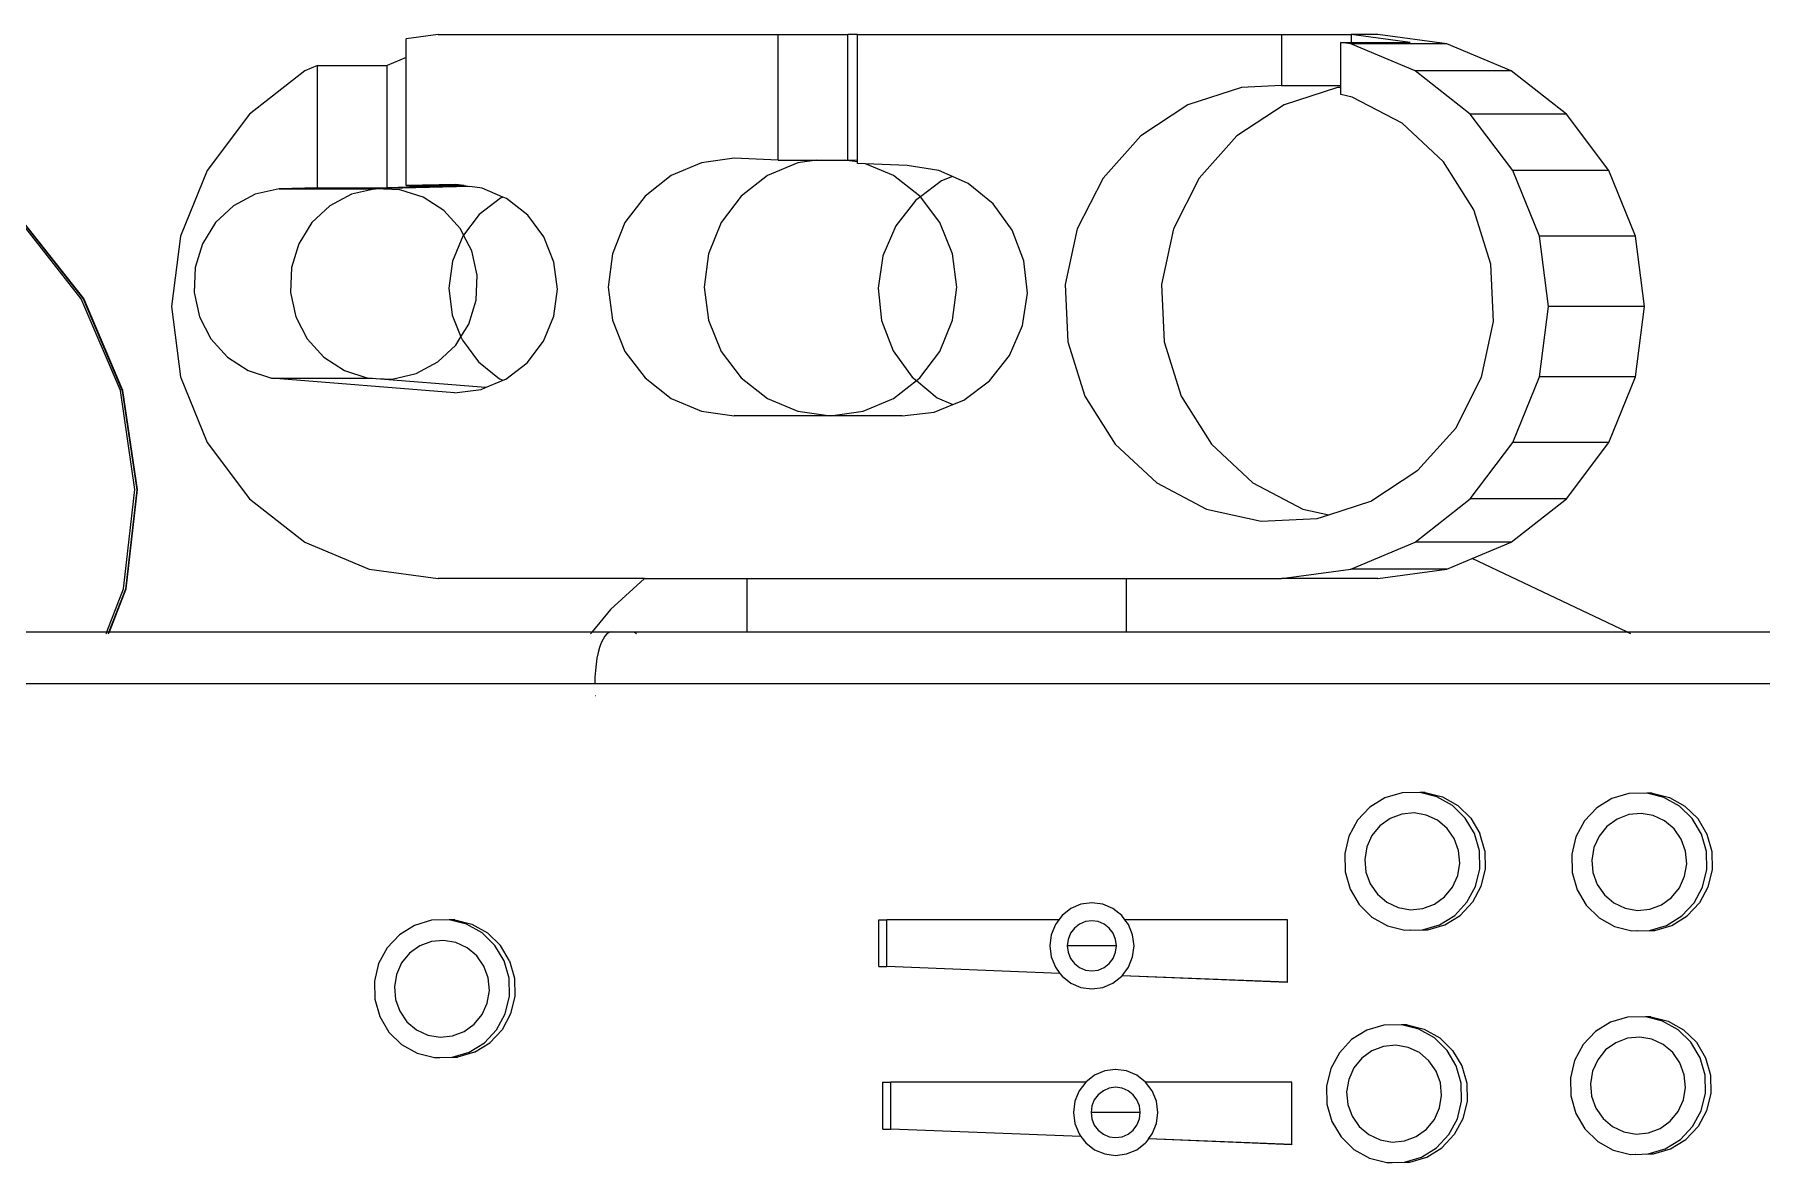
# Model space of a CAD drawing. Extents: x 2733443 to 3206532, y -1516114 to -1264405.
# Drawn here: x 3029062.2 to 3029285.5, y -1493069.9 to -1492924.1 of the extents above; entities that cross this region are included whole.
import ezdxf

# ---------------------------------------------------------------- set-up
doc = ezdxf.new("R2010")
doc.units = 0
doc.header["$MEASUREMENT"] = 0
doc.linetypes.add('1', pattern=[0, 0, 0])
doc.layers.get('0').update_dxf_attribs({"color": 250, "linetype": '1'})
doc.layers.add('furniture', color=33, linetype='Continuous')

# ---------------------------------------------------------------- blocks, each defined once
blk = doc.blocks.new('EQUIPMENT')
at = {"layer": 'furniture'}
for p, q in [((-2478.77, 9239.37), (-2482.92, 9238.81)), ((-2482.92, 9236.39), (-2482.92, 9238.81)), ((-2478.77, 9239.37), (-2434.82, 9239.37)), ((-2434.82, 9223.12), (-2434.82, 9239.37)), ((-2434.82, 9239.37), (-2425.82, 9239.37)), ((-2425.82, 9223.12), (-2425.82, 9239.37)), ((-2424.57, 9239.37), (-2425.82, 9239.37)), ((-2424.57, 9223.07), (-2424.57, 9239.37)), ((-2424.57, 9239.37), (-2369.75, 9239.37)), ((-2369.75, 9239.37), (-2360.76, 9239.37)), ((-2369.75, 9239.37), (-2369.75, 9232.77)), ((-2360.82, 9238.17), (-2362.11, 9238.35)), ((-2362.11, 9238.35), (-2360.76, 9238.35)), ((-2362.11, 9232.77), (-2362.11, 9238.35)), ((-2348.39, 9238.17), (-2360.82, 9238.17)), ((-2352.5, 9234.66), (-2360.82, 9238.17)), ((-2353.12, 9238.35), (-2360.76, 9239.37)), ((-2360.76, 9239.37), (-2360.76, 9238.35)), ((-2357.32, 9239.37), (-2360.76, 9239.37)), ((-2360.76, 9238.35), (-2353.12, 9238.35)), ((-2348.39, 9238.17), (-2357.32, 9239.37)), ((-2340.07, 9234.66), (-2348.39, 9238.17)), ((-2482.92, 9236.39), (-2485.38, 9235.35)), ((-2482.92, 9219.83), (-2482.92, 9236.39)), ((-2496.02, 9234.66), (-2503.16, 9229.07)), ((-2494.37, 9235.35), (-2496.02, 9234.66)), ((-2494.37, 9219.56), (-2494.37, 9235.35)), ((-2494.37, 9235.35), (-2485.38, 9235.35)), ((-2485.38, 9219.56), (-2485.38, 9235.35)), ((-2345.36, 9229.07), (-2352.5, 9234.66)), ((-2340.07, 9234.66), (-2352.5, 9234.66)), ((-2332.93, 9229.07), (-2340.07, 9234.66)), ((-2374.95, 9232.52), (-2381.86, 9230.27)), ((-2369.75, 9232.77), (-2374.95, 9232.52)), ((-2369.75, 9232.77), (-2362.11, 9232.77)), ((-2362.52, 9232.52), (-2369.43, 9230.27)), ((-2362.11, 9232.54), (-2362.52, 9232.52)), ((-2362.11, 9232.54), (-2362.11, 9232.77)), ((-2362.11, 9231.62), (-2362.11, 9232.54)), ((-2360.63, 9231.29), (-2362.11, 9231.62)), ((-2503.16, 9229.07), (-2508.64, 9221.78)), ((-2381.86, 9230.27), (-2387.96, 9226.28)), ((-2369.43, 9230.27), (-2375.53, 9226.28)), ((-2354.19, 9227.89), (-2360.63, 9231.29)), ((-2332.93, 9229.07), (-2345.36, 9229.07)), ((-2339.88, 9221.78), (-2345.36, 9229.07)), ((-2327.45, 9221.78), (-2332.93, 9229.07)), ((-2348.83, 9222.91), (-2354.19, 9227.89)), ((-2387.96, 9226.28), (-2392.84, 9220.81)), ((-2375.53, 9226.28), (-2380.41, 9220.81)), ((-2444.73, 9222.79), (-2448.67, 9221.13)), ((-2440.51, 9223.36), (-2444.73, 9222.79)), ((-2434.82, 9223.12), (-2440.51, 9223.36)), ((-2432.3, 9222.79), (-2436.23, 9221.13)), ((-2434.82, 9223.12), (-2429.83, 9223.12)), ((-2429.83, 9223.12), (-2432.3, 9222.79)), ((-2429.83, 9223.12), (-2426.32, 9223.12)), ((-2424.57, 9222.89), (-2426.32, 9223.12)), ((-2426.32, 9223.12), (-2425.82, 9223.12)), ((-2424.57, 9223.07), (-2425.82, 9223.12)), ((-2424.57, 9222.89), (-2424.57, 9223.07)), ((-2424.57, 9222.7), (-2424.57, 9222.89)), ((-2423.53, 9222.65), (-2424.57, 9222.7)), ((-2419.92, 9221.13), (-2423.53, 9222.65)), ((-2418.16, 9222.43), (-2423.53, 9222.65)), ((-2414.07, 9221.79), (-2418.16, 9222.43)), ((-2344.91, 9216.69), (-2348.83, 9222.91)), ((-2508.64, 9221.78), (-2512.09, 9213.3)), ((-2448.67, 9221.13), (-2452.05, 9218.48)), ((-2436.23, 9221.13), (-2439.61, 9218.48)), ((-2416.54, 9218.48), (-2419.92, 9221.13)), ((-2413.71, 9220.43), (-2416.45, 9218.37)), ((-2412.28, 9221), (-2414.07, 9221.79)), ((-2412.28, 9221), (-2413.71, 9220.43)), ((-2410.27, 9220.1), (-2412.28, 9221)), ((-2392.84, 9220.81), (-2396.17, 9214.25)), ((-2380.41, 9220.81), (-2383.74, 9214.25)), ((-2336.43, 9213.3), (-2339.88, 9221.78)), ((-2327.45, 9221.78), (-2339.88, 9221.78)), ((-2324, 9213.3), (-2327.45, 9221.78)), ((-2502.43, 9218.73), (-2505.23, 9217.23)), ((-2499.34, 9219.43), (-2502.43, 9218.73)), ((-2494.37, 9219.56), (-2499.34, 9219.43)), ((-2499.34, 9219.43), (-2486.91, 9219.43)), ((-2494.37, 9219.56), (-2485.38, 9219.56)), ((-2490, 9218.73), (-2492.8, 9217.23)), ((-2486.91, 9219.43), (-2490, 9218.73)), ((-2474.69, 9219.73), (-2486.91, 9219.43)), ((-2483.75, 9219.3), (-2486.91, 9219.43)), ((-2475.42, 9219.83), (-2485.38, 9219.56)), ((-2480.73, 9218.34), (-2483.75, 9219.3)), ((-2476.54, 9219.99), (-2482.92, 9219.83)), ((-2482.92, 9219.83), (-2475.42, 9219.83)), ((-2478.06, 9216.62), (-2480.73, 9218.34)), ((-2475.42, 9219.83), (-2476.54, 9219.99)), ((-2475.42, 9219.83), (-2474.69, 9219.73)), ((-2473.12, 9219.51), (-2474.69, 9219.73)), ((-2470.73, 9218.22), (-2473.48, 9216.09)), ((-2470.41, 9218.35), (-2473.12, 9219.51)), ((-2470.41, 9218.35), (-2470.73, 9218.22)), ((-2469.94, 9218.15), (-2470.41, 9218.35)), ((-2467.21, 9215.99), (-2469.94, 9218.15)), ((-2452.05, 9218.48), (-2454.64, 9215.04)), ((-2439.61, 9218.48), (-2442.21, 9215.04)), ((-2417.04, 9217.93), (-2419.63, 9214.63)), ((-2416.45, 9218.37), (-2417.04, 9217.93)), ((-2416.45, 9218.37), (-2416.54, 9218.48)), ((-2413.94, 9215.04), (-2416.45, 9218.37)), ((-2407.04, 9217.46), (-2410.27, 9220.1)), ((-2505.23, 9217.23), (-2507.56, 9215.04)), ((-2492.8, 9217.23), (-2495.13, 9215.04)), ((-2475.91, 9214.24), (-2478.06, 9216.62)), ((-2473.48, 9216.09), (-2475.5, 9213.44)), ((-2465.12, 9213.19), (-2467.21, 9215.99)), ((-2404.58, 9214.05), (-2407.04, 9217.46)), ((-2342.71, 9209.65), (-2344.91, 9216.69)), ((-2524.94, 9205.2), (-2532.87, 9215.32)), ((-2532.63, 9215.29), (-2524.7, 9205.17)), ((-2524.61, 9205.21), (-2532.55, 9215.32)), ((-2507.56, 9215.04), (-2509.25, 9212.31)), ((-2495.13, 9215.04), (-2496.82, 9212.31)), ((-2475.5, 9213.44), (-2475.91, 9214.24)), ((-2475.5, 9213.44), (-2475.59, 9213.31)), ((-2474.44, 9211.38), (-2475.5, 9213.44)), ((-2454.64, 9215.04), (-2456.27, 9211.02)), ((-2442.21, 9215.04), (-2443.84, 9211.02)), ((-2419.63, 9214.63), (-2421.3, 9210.76)), ((-2412.31, 9211.02), (-2413.94, 9215.04)), ((-2403.08, 9210.12), (-2404.58, 9214.05)), ((-2396.17, 9214.25), (-2397.72, 9207.02)), ((-2383.74, 9214.25), (-2385.29, 9207.02)), ((-2512.09, 9213.3), (-2513.27, 9204.19)), ((-2509.25, 9212.31), (-2510.2, 9209.23)), ((-2496.82, 9212.31), (-2497.77, 9209.23)), ((-2475.59, 9213.31), (-2476.93, 9210.06)), ((-2473.75, 9208.24), (-2474.44, 9211.38)), ((-2463.82, 9209.93), (-2465.12, 9213.19)), ((-2335.26, 9204.19), (-2336.43, 9213.3)), ((-2324, 9213.3), (-2336.43, 9213.3)), ((-2322.83, 9204.19), (-2324, 9213.3)), ((-2510.2, 9209.23), (-2510.32, 9206.01)), ((-2497.77, 9209.23), (-2497.89, 9206.01)), ((-2476.93, 9210.06), (-2477.4, 9206.57)), ((-2463.38, 9206.44), (-2463.82, 9209.93)), ((-2456.27, 9211.02), (-2456.82, 9206.71)), ((-2443.84, 9211.02), (-2444.39, 9206.71)), ((-2421.3, 9210.76), (-2421.92, 9206.58)), ((-2411.76, 9206.71), (-2412.31, 9211.02)), ((-2402.62, 9205.92), (-2403.08, 9210.12)), ((-2342.37, 9202.26), (-2342.71, 9209.65)), ((-2473.88, 9205.01), (-2473.75, 9208.24)), ((-2397.72, 9207.02), (-2397.38, 9199.64)), ((-2385.29, 9207.02), (-2384.95, 9199.64)), ((-2519.86, 9193.34), (-2524.94, 9205.2)), ((-2524.7, 9205.17), (-2519.63, 9193.31)), ((-2519.54, 9193.34), (-2524.61, 9205.21)), ((-2510.32, 9206.01), (-2509.63, 9202.86)), ((-2497.89, 9206.01), (-2497.2, 9202.86)), ((-2477.4, 9206.57), (-2476.97, 9203.08)), ((-2474.82, 9201.93), (-2473.88, 9205.01)), ((-2463.85, 9202.95), (-2463.38, 9206.44)), ((-2456.82, 9206.71), (-2456.27, 9202.41)), ((-2444.39, 9206.71), (-2443.84, 9202.41)), ((-2421.92, 9206.58), (-2421.46, 9202.38)), ((-2412.31, 9202.41), (-2411.76, 9206.71)), ((-2403.24, 9201.74), (-2402.62, 9205.92)), ((-2513.27, 9204.19), (-2512.09, 9195.09)), ((-2509.63, 9202.86), (-2508.16, 9200)), ((-2497.2, 9202.86), (-2495.73, 9200)), ((-2476.97, 9203.08), (-2475.85, 9200.28)), ((-2465.19, 9199.7), (-2463.85, 9202.95)), ((-2456.27, 9202.41), (-2454.64, 9198.39)), ((-2443.84, 9202.41), (-2442.21, 9198.39)), ((-2421.46, 9202.38), (-2419.96, 9198.45)), ((-2413.94, 9198.39), (-2412.31, 9202.41)), ((-2336.43, 9195.09), (-2335.26, 9204.19)), ((-2322.83, 9204.19), (-2335.26, 9204.19)), ((-2324, 9195.09), (-2322.83, 9204.19)), ((-2476.51, 9199.21), (-2475.85, 9200.28)), ((-2475.85, 9200.28), (-2474.82, 9201.93)), ((-2475.85, 9200.28), (-2475.66, 9199.82)), ((-2404.91, 9197.87), (-2403.24, 9201.74)), ((-2343.92, 9195.04), (-2342.37, 9202.26)), ((-2508.16, 9200), (-2506.02, 9197.63)), ((-2495.73, 9200), (-2493.59, 9197.63)), ((-2478.84, 9197.02), (-2476.51, 9199.21)), ((-2475.66, 9199.82), (-2473.58, 9197.02)), ((-2467.3, 9196.92), (-2465.19, 9199.7)), ((-2454.64, 9198.39), (-2452.05, 9194.95)), ((-2442.21, 9198.39), (-2439.61, 9194.95)), ((-2419.96, 9198.45), (-2417.5, 9195.04)), ((-2416.54, 9194.95), (-2413.94, 9198.39)), ((-2407.5, 9194.58), (-2404.91, 9197.87)), ((-2397.38, 9199.64), (-2395.18, 9192.59)), ((-2384.95, 9199.64), (-2382.75, 9192.59)), ((-2506.02, 9197.63), (-2503.34, 9195.9)), ((-2503.34, 9195.9), (-2500.32, 9194.94)), ((-2493.59, 9197.63), (-2490.91, 9195.9)), ((-2490.91, 9195.9), (-2487.89, 9194.94)), ((-2481.64, 9195.52), (-2478.84, 9197.02)), ((-2473.58, 9197.02), (-2470.85, 9194.86)), ((-2470.05, 9194.79), (-2467.3, 9196.92)), ((-2517.99, 9180.53), (-2519.86, 9193.34)), ((-2517.67, 9180.54), (-2519.54, 9193.34)), ((-2512.09, 9195.09), (-2508.64, 9186.6)), ((-2500.32, 9194.94), (-2487.89, 9194.94)), ((-2476.68, 9193.02), (-2500.32, 9194.94)), ((-2472.67, 9193.7), (-2487.89, 9194.94)), ((-2487.89, 9194.94), (-2484.73, 9194.81)), ((-2484.73, 9194.81), (-2481.64, 9195.52)), ((-2476.68, 9193.02), (-2473.25, 9193.46)), ((-2473.25, 9193.46), (-2472.67, 9193.7)), ((-2472.67, 9193.7), (-2470.37, 9194.66)), ((-2470.85, 9194.86), (-2470.37, 9194.66)), ((-2470.37, 9194.66), (-2470.05, 9194.79)), ((-2452.05, 9194.95), (-2448.67, 9192.3)), ((-2439.61, 9194.95), (-2436.23, 9192.3)), ((-2419.92, 9192.3), (-2416.97, 9194.61)), ((-2417.5, 9195.04), (-2416.97, 9194.61)), ((-2416.97, 9194.61), (-2416.54, 9194.95)), ((-2416.97, 9194.61), (-2414.27, 9192.4)), ((-2410.83, 9192.07), (-2407.5, 9194.58)), ((-2347.25, 9188.47), (-2343.92, 9195.04)), ((-2339.88, 9186.6), (-2336.43, 9195.09)), ((-2324, 9195.09), (-2336.43, 9195.09)), ((-2327.45, 9186.6), (-2324, 9195.09)), ((-2519.63, 9193.31), (-2517.76, 9180.5)), ((-2448.67, 9192.3), (-2444.73, 9190.64)), ((-2436.23, 9192.3), (-2432.3, 9190.64)), ((-2423.85, 9190.64), (-2419.92, 9192.3)), ((-2414.69, 9190.54), (-2412.26, 9191.51)), ((-2414.27, 9192.4), (-2412.26, 9191.51)), ((-2412.26, 9191.51), (-2410.83, 9192.07)), ((-2395.18, 9192.59), (-2391.26, 9186.37)), ((-2382.75, 9192.59), (-2378.83, 9186.37)), ((-2444.73, 9190.64), (-2440.51, 9190.07)), ((-2428.07, 9190.07), (-2440.51, 9190.07)), ((-2432.3, 9190.64), (-2428.07, 9190.07)), ((-2428.07, 9190.07), (-2423.85, 9190.64)), ((-2418.81, 9190.07), (-2428.07, 9190.07)), ((-2418.81, 9190.07), (-2414.69, 9190.54)), ((-2352.13, 9183.01), (-2347.25, 9188.47)), ((-2508.64, 9186.6), (-2503.16, 9179.32)), ((-2391.26, 9186.37), (-2385.9, 9181.39)), ((-2378.83, 9186.37), (-2373.47, 9181.39)), ((-2345.36, 9179.32), (-2339.88, 9186.6)), ((-2327.45, 9186.6), (-2339.88, 9186.6)), ((-2332.93, 9179.32), (-2327.45, 9186.6)), ((-2358.23, 9179.01), (-2352.13, 9183.01)), ((-2519.45, 9167.66), (-2517.99, 9180.53)), ((-2517.76, 9180.5), (-2519.21, 9167.63)), ((-2519.13, 9167.67), (-2517.67, 9180.54)), ((-2385.9, 9181.39), (-2379.46, 9178)), ((-2373.47, 9181.39), (-2367.03, 9178)), ((-2503.16, 9179.32), (-2496.02, 9173.73)), ((-2379.46, 9178), (-2372.38, 9176.42)), ((-2367.03, 9178), (-2363.66, 9177.25)), ((-2363.66, 9177.25), (-2358.23, 9179.01)), ((-2352.5, 9173.73), (-2345.36, 9179.32)), ((-2332.93, 9179.32), (-2345.36, 9179.32)), ((-2340.07, 9173.73), (-2332.93, 9179.32)), ((-2372.38, 9176.42), (-2365.14, 9176.77)), ((-2365.14, 9176.77), (-2363.66, 9177.25)), ((-2496.02, 9173.73), (-2487.7, 9170.21)), ((-2360.82, 9170.21), (-2352.5, 9173.73)), ((-2340.07, 9173.73), (-2352.5, 9173.73)), ((-2345.1, 9171.6), (-2340.07, 9173.73)), ((-2348.39, 9170.21), (-2345.1, 9171.6)), ((-2325.14, 9162.1), (-2345.1, 9171.6)), ((-2487.7, 9170.21), (-2478.77, 9169.01)), ((-2452.1, 9169.01), (-2478.77, 9169.01)), ((-2452.1, 9169.01), (-2456.5, 9164.99)), ((-2452.1, 9169.01), (-2438.86, 9169.01)), ((-2438.86, 9162.1), (-2438.86, 9169.01)), ((-2438.86, 9169.01), (-2389.8, 9169.01)), ((-2389.8, 9162.1), (-2389.8, 9169.01)), ((-2389.8, 9169.01), (-2369.75, 9169.01)), ((-2369.75, 9169.01), (-2360.82, 9170.21)), ((-2357.32, 9169.01), (-2369.75, 9169.01)), ((-2348.39, 9170.21), (-2360.82, 9170.21)), ((-2357.32, 9169.01), (-2348.39, 9170.21)), ((-2521.61, 9162.1), (-2519.45, 9167.66)), ((-2519.21, 9167.63), (-2521.37, 9162.1)), ((-2521.29, 9162.1), (-2519.13, 9167.67)), ((-2456.5, 9164.99), (-2458.88, 9162.1)), ((-2612.29, 9162.09), (-2521.61, 9162.1)), ((-2521.61, 9162.1), (-2521.37, 9162.1)), ((-2521.37, 9162.1), (-2521.29, 9162.1)), ((-2521.29, 9162.1), (-2458.88, 9162.1)), ((-2458.88, 9162.1), (-2456.42, 9162.1)), ((-2456.42, 9162.1), (-2456.7, 9162.03)), ((-2456.42, 9162.1), (-2438.86, 9162.1)), ((-2438.86, 9162.1), (-2389.8, 9162.1)), ((-2389.8, 9162.1), (-2325.14, 9162.1)), ((-2325.14, 9162.1), (-2297.2, 9162.1)), ((-2521.71, 9161.84), (-2521.64, 9162.03)), ((-2521.39, 9162.03), (-2521.47, 9161.84)), ((-2521.39, 9161.84), (-2521.32, 9162.03)), ((-2458.94, 9162.03), (-2459.09, 9161.85)), ((-2457.92, 9160.1), (-2458.11, 9159.44)), ((-2457.71, 9160.68), (-2457.92, 9160.1)), ((-2457.48, 9161.16), (-2457.71, 9160.68)), ((-2457.23, 9161.56), (-2457.48, 9161.16)), ((-2456.97, 9161.85), (-2457.23, 9161.56)), ((-2456.7, 9162.03), (-2456.97, 9161.85)), ((-2453.17, 9161.85), (-2453.43, 9162.03)), ((-2453.13, 9161.85), (-2453.17, 9161.85)), ((-2324.61, 9161.85), (-2324.99, 9162.03)), ((-2458.38, 9157.94), (-2458.47, 9157.12)), ((-2458.26, 9158.72), (-2458.38, 9157.94)), ((-2458.11, 9159.44), (-2458.26, 9158.72)), ((-2458.54, 9155.4), (-2617.51, 9155.4)), ((-2458.52, 9156.27), (-2458.54, 9155.4)), ((-2299.58, 9155.4), (-2458.54, 9155.4)), ((-2458.47, 9157.12), (-2458.52, 9156.27)), ((-2458.45, 9153.88), (-2458.41, 9153.88)), ((-2356.39, 9140.64), (-2358.35, 9139.43)), ((-2354.19, 9141.29), (-2356.39, 9140.64)), ((-2351.9, 9141.34), (-2354.19, 9141.29)), ((-2349.67, 9140.78), (-2351.9, 9141.34)), ((-2351.2, 9141.34), (-2351.9, 9141.34)), ((-2351.2, 9141.34), (-2348.97, 9140.78)), ((-2347.67, 9139.66), (-2349.67, 9140.78)), ((-2348.97, 9140.78), (-2346.96, 9139.66)), ((-2327.05, 9140.57), (-2329.01, 9139.36)), ((-2324.85, 9141.22), (-2327.05, 9140.57)), ((-2322.55, 9141.27), (-2324.85, 9141.22)), ((-2320.33, 9140.71), (-2322.55, 9141.27)), ((-2321.85, 9141.27), (-2322.55, 9141.27)), ((-2321.85, 9141.27), (-2319.63, 9140.71)), ((-2318.32, 9139.58), (-2320.33, 9140.71)), ((-2319.63, 9140.71), (-2317.62, 9139.58)), ((-2359.94, 9137.75), (-2361.05, 9135.7)), ((-2358.35, 9139.43), (-2359.94, 9137.75)), ((-2355.73, 9137.99), (-2357.04, 9137.04)), ((-2354.23, 9138.55), (-2355.73, 9137.99)), ((-2352.63, 9138.71), (-2354.23, 9138.55)), ((-2351.05, 9138.43), (-2352.63, 9138.71)), ((-2349.59, 9137.75), (-2351.05, 9138.43)), ((-2348.36, 9136.7), (-2349.59, 9137.75)), ((-2346.01, 9138.04), (-2347.67, 9139.66)), ((-2346.96, 9139.66), (-2345.31, 9138.04)), ((-2344.82, 9136.04), (-2346.01, 9138.04)), ((-2345.31, 9138.04), (-2344.12, 9136.04)), ((-2330.59, 9137.67), (-2331.7, 9135.62)), ((-2329.01, 9139.36), (-2330.59, 9137.67)), ((-2326.39, 9137.91), (-2327.7, 9136.96)), ((-2324.88, 9138.48), (-2326.39, 9137.91)), ((-2323.28, 9138.63), (-2324.88, 9138.48)), ((-2321.7, 9138.35), (-2323.28, 9138.63)), ((-2320.25, 9137.67), (-2321.7, 9138.35)), ((-2319.01, 9136.62), (-2320.25, 9137.67)), ((-2316.67, 9137.96), (-2318.32, 9139.58)), ((-2317.62, 9139.58), (-2315.96, 9137.96)), ((-2315.48, 9135.96), (-2316.67, 9137.96)), ((-2315.96, 9137.96), (-2314.78, 9135.96)), ((-2361.05, 9135.7), (-2361.59, 9133.43)), ((-2358.07, 9135.78), (-2358.74, 9134.3)), ((-2357.04, 9137.04), (-2358.07, 9135.78)), ((-2347.43, 9135.37), (-2348.36, 9136.7)), ((-2346.87, 9133.83), (-2347.43, 9135.37)), ((-2344.19, 9133.79), (-2344.82, 9136.04)), ((-2343.48, 9133.79), (-2344.12, 9136.04)), ((-2331.7, 9135.62), (-2332.25, 9133.35)), ((-2328.72, 9135.7), (-2329.39, 9134.22)), ((-2327.7, 9136.96), (-2328.72, 9135.7)), ((-2318.08, 9135.29), (-2319.01, 9136.62)), ((-2317.53, 9133.76), (-2318.08, 9135.29)), ((-2314.84, 9133.72), (-2315.48, 9135.96)), ((-2314.78, 9135.96), (-2314.14, 9133.72)), ((-2361.59, 9133.43), (-2361.55, 9131.09)), ((-2358.74, 9134.3), (-2359.01, 9132.68)), ((-2346.72, 9132.2), (-2346.87, 9133.83)), ((-2344.14, 9131.46), (-2344.19, 9133.79)), ((-2343.48, 9133.79), (-2343.44, 9131.46)), ((-2332.25, 9133.35), (-2332.2, 9131.01)), ((-2329.39, 9134.22), (-2329.66, 9132.61)), ((-2317.38, 9132.13), (-2317.53, 9133.76)), ((-2314.79, 9131.38), (-2314.84, 9133.72)), ((-2314.14, 9133.72), (-2314.09, 9131.38)), ((-2361.55, 9131.09), (-2360.91, 9128.85)), ((-2359.01, 9132.68), (-2358.86, 9131.05)), ((-2358.86, 9131.05), (-2358.3, 9129.52)), ((-2346.99, 9130.59), (-2346.72, 9132.2)), ((-2344.69, 9129.19), (-2344.14, 9131.46)), ((-2343.44, 9131.46), (-2343.98, 9129.19)), ((-2332.2, 9131.01), (-2331.56, 9128.77)), ((-2329.66, 9132.61), (-2329.51, 9130.98)), ((-2329.51, 9130.98), (-2328.96, 9129.44)), ((-2317.65, 9130.51), (-2317.38, 9132.13)), ((-2315.34, 9129.11), (-2314.79, 9131.38)), ((-2314.09, 9131.38), (-2314.64, 9129.11)), ((-2360.91, 9128.85), (-2359.72, 9126.85)), ((-2358.3, 9129.52), (-2357.37, 9128.18)), ((-2348.69, 9127.84), (-2347.66, 9129.1)), ((-2347.66, 9129.1), (-2346.99, 9130.59)), ((-2345.79, 9127.14), (-2344.69, 9129.19)), ((-2343.98, 9129.19), (-2345.09, 9127.14)), ((-2331.56, 9128.77), (-2330.37, 9126.77)), ((-2328.96, 9129.44), (-2328.03, 9128.11)), ((-2319.34, 9127.77), (-2318.32, 9129.03)), ((-2318.32, 9129.03), (-2317.65, 9130.51)), ((-2316.44, 9127.06), (-2315.34, 9129.11)), ((-2314.64, 9129.11), (-2315.74, 9127.06)), ((-2395.69, 9126.88), (-2397.01, 9126.32)), ((-2394.28, 9127.07), (-2395.69, 9126.88)), ((-2392.87, 9126.88), (-2394.28, 9127.07)), ((-2391.56, 9126.32), (-2392.87, 9126.88)), ((-2359.72, 9126.85), (-2358.07, 9125.23)), ((-2357.37, 9128.18), (-2356.14, 9127.14)), ((-2356.14, 9127.14), (-2354.68, 9126.45)), ((-2354.68, 9126.45), (-2353.1, 9126.18)), ((-2351.5, 9126.33), (-2350, 9126.9)), ((-2350, 9126.9), (-2348.69, 9127.84)), ((-2347.38, 9125.45), (-2345.79, 9127.14)), ((-2345.09, 9127.14), (-2346.68, 9125.45)), ((-2330.37, 9126.77), (-2328.72, 9125.15)), ((-2328.03, 9128.11), (-2326.79, 9127.06)), ((-2326.79, 9127.06), (-2325.34, 9126.38)), ((-2325.34, 9126.38), (-2323.75, 9126.1)), ((-2322.16, 9126.25), (-2320.65, 9126.82)), ((-2320.65, 9126.82), (-2319.34, 9127.77)), ((-2318.03, 9125.38), (-2316.44, 9127.06)), ((-2315.74, 9127.06), (-2317.33, 9125.38)), ((-2481.84, 9124.16), (-2483.8, 9122.95)), ((-2479.64, 9124.81), (-2481.84, 9124.16)), ((-2477.35, 9124.86), (-2479.64, 9124.81)), ((-2475.12, 9124.3), (-2477.35, 9124.86)), ((-2476.64, 9124.86), (-2477.35, 9124.86)), ((-2476.64, 9124.86), (-2474.42, 9124.3)), ((-2473.11, 9123.18), (-2475.12, 9124.3)), ((-2474.42, 9124.3), (-2472.41, 9123.18)), ((-2421.84, 9124.86), (-2420.78, 9124.86)), ((-2421.84, 9118.82), (-2421.84, 9124.86)), ((-2420.78, 9118.82), (-2420.78, 9124.86)), ((-2398.57, 9124.86), (-2420.78, 9124.86)), ((-2399, 9124.29), (-2399.55, 9122.95)), ((-2398.57, 9124.86), (-2399, 9124.29)), ((-2398.14, 9125.44), (-2398.57, 9124.86)), ((-2397.01, 9126.32), (-2398.14, 9125.44)), ((-2395.87, 9124.32), (-2396.53, 9123.8)), ((-2395.11, 9124.65), (-2395.87, 9124.32)), ((-2394.28, 9124.76), (-2395.11, 9124.65)), ((-2393.46, 9124.65), (-2394.28, 9124.76)), ((-2392.69, 9124.32), (-2393.46, 9124.65)), ((-2392.03, 9123.8), (-2392.69, 9124.32)), ((-2390.43, 9125.44), (-2391.56, 9126.32)), ((-2390, 9124.86), (-2390.43, 9125.44)), ((-2368.98, 9124.86), (-2390, 9124.86)), ((-2389.56, 9124.29), (-2390, 9124.86)), ((-2389.02, 9122.95), (-2389.56, 9124.29)), ((-2368.98, 9116.81), (-2368.98, 9124.86)), ((-2358.07, 9125.23), (-2356.06, 9124.1)), ((-2353.1, 9126.18), (-2351.5, 9126.33)), ((-2351.54, 9123.59), (-2349.34, 9124.24)), ((-2350.84, 9123.59), (-2348.64, 9124.24)), ((-2349.34, 9124.24), (-2347.38, 9125.45)), ((-2348.64, 9124.24), (-2346.68, 9125.45)), ((-2328.72, 9125.15), (-2326.71, 9124.02)), ((-2323.75, 9126.1), (-2322.16, 9126.25)), ((-2322.19, 9123.51), (-2319.99, 9124.16)), ((-2321.49, 9123.51), (-2319.29, 9124.16)), ((-2319.99, 9124.16), (-2318.03, 9125.38)), ((-2319.29, 9124.16), (-2317.33, 9125.38)), ((-2483.8, 9122.95), (-2485.39, 9121.26)), ((-2479.67, 9122.07), (-2481.18, 9121.5)), ((-2478.08, 9122.22), (-2479.67, 9122.07)), ((-2476.49, 9121.95), (-2478.08, 9122.22)), ((-2475.04, 9121.27), (-2476.49, 9121.95)), ((-2471.46, 9121.56), (-2473.11, 9123.18)), ((-2472.41, 9123.18), (-2470.75, 9121.56)), ((-2399.55, 9122.95), (-2399.73, 9121.51)), ((-2397.36, 9122.35), (-2397.47, 9121.51)), ((-2397.04, 9123.13), (-2397.36, 9122.35)), ((-2396.53, 9123.8), (-2397.04, 9123.13)), ((-2391.52, 9123.13), (-2392.03, 9123.8)), ((-2391.21, 9122.35), (-2391.52, 9123.13)), ((-2391.1, 9121.51), (-2391.21, 9122.35)), ((-2388.83, 9121.51), (-2389.02, 9122.95)), ((-2356.06, 9124.1), (-2353.83, 9123.54)), ((-2353.83, 9123.54), (-2353.18, 9123.56)), ((-2353.18, 9123.56), (-2353.13, 9123.54)), ((-2353.13, 9123.54), (-2351.54, 9123.59)), ((-2351.54, 9123.59), (-2350.84, 9123.59)), ((-2326.71, 9124.02), (-2324.49, 9123.47)), ((-2324.49, 9123.47), (-2323.84, 9123.48)), ((-2323.84, 9123.48), (-2323.78, 9123.47)), ((-2323.78, 9123.47), (-2322.19, 9123.51)), ((-2322.19, 9123.51), (-2321.49, 9123.51)), ((-2485.39, 9121.26), (-2486.49, 9119.22)), ((-2482.49, 9120.56), (-2483.51, 9119.3)), ((-2481.18, 9121.5), (-2482.49, 9120.56)), ((-2473.8, 9120.22), (-2475.04, 9121.27)), ((-2472.88, 9118.88), (-2473.8, 9120.22)), ((-2470.27, 9119.56), (-2471.46, 9121.56)), ((-2469.57, 9119.56), (-2470.75, 9121.56)), ((-2399.73, 9121.51), (-2399.55, 9120.07)), ((-2399.55, 9120.07), (-2399, 9118.73)), ((-2397.47, 9121.51), (-2397.36, 9120.67)), ((-2391.1, 9121.51), (-2397.47, 9121.51)), ((-2397.36, 9120.67), (-2397.04, 9119.88)), ((-2397.04, 9119.88), (-2396.53, 9119.21)), ((-2392.03, 9119.21), (-2391.52, 9119.88)), ((-2391.52, 9119.88), (-2391.21, 9120.67)), ((-2391.21, 9120.67), (-2391.1, 9121.51)), ((-2389.56, 9118.73), (-2389.02, 9120.07)), ((-2389.02, 9120.07), (-2388.83, 9121.51)), ((-2486.49, 9119.22), (-2487.04, 9116.95)), ((-2484.18, 9117.81), (-2484.45, 9116.2)), ((-2483.51, 9119.3), (-2484.18, 9117.81)), ((-2472.32, 9117.35), (-2472.88, 9118.88)), ((-2469.63, 9117.31), (-2470.27, 9119.56)), ((-2469.57, 9119.56), (-2468.93, 9117.31)), ((-2421.84, 9118.82), (-2420.78, 9118.82)), ((-2398.42, 9117.95), (-2420.78, 9118.82)), ((-2399, 9118.73), (-2398.42, 9117.95)), ((-2398.42, 9117.95), (-2398.14, 9117.58)), ((-2398.14, 9117.58), (-2397.01, 9116.69)), ((-2396.53, 9119.21), (-2395.87, 9118.7)), ((-2395.87, 9118.7), (-2395.11, 9118.37)), ((-2395.11, 9118.37), (-2394.28, 9118.26)), ((-2394.28, 9118.26), (-2393.46, 9118.37)), ((-2393.46, 9118.37), (-2392.69, 9118.7)), ((-2392.69, 9118.7), (-2392.03, 9119.21)), ((-2391.56, 9116.69), (-2390.43, 9117.58)), ((-2390.38, 9117.64), (-2390.43, 9117.58)), ((-2390.38, 9117.64), (-2389.56, 9118.73)), ((-2368.98, 9116.81), (-2390.38, 9117.64)), ((-2368.98, 9116.77), (-2390.38, 9117.64)), ((-2487.04, 9116.95), (-2486.99, 9114.61)), ((-2484.45, 9116.2), (-2484.31, 9114.57)), ((-2472.44, 9114.11), (-2472.17, 9115.72)), ((-2472.17, 9115.72), (-2472.32, 9117.35)), ((-2469.58, 9114.98), (-2469.63, 9117.31)), ((-2468.93, 9117.31), (-2468.88, 9114.98)), ((-2397.01, 9116.69), (-2395.69, 9116.14)), ((-2395.69, 9116.14), (-2394.28, 9115.95)), ((-2394.28, 9115.95), (-2392.87, 9116.14)), ((-2392.87, 9116.14), (-2391.56, 9116.69)), ((-2368.98, 9116.77), (-2368.98, 9116.81)), ((-2486.99, 9114.61), (-2486.35, 9112.36)), ((-2484.31, 9114.57), (-2483.75, 9113.04)), ((-2483.75, 9113.04), (-2482.82, 9111.7)), ((-2473.11, 9112.62), (-2472.44, 9114.11)), ((-2470.13, 9112.71), (-2469.58, 9114.98)), ((-2468.88, 9114.98), (-2469.43, 9112.71)), ((-2486.35, 9112.36), (-2485.17, 9110.36)), ((-2482.82, 9111.7), (-2481.59, 9110.66)), ((-2475.44, 9110.42), (-2474.13, 9111.36)), ((-2474.13, 9111.36), (-2473.11, 9112.62)), ((-2471.24, 9110.66), (-2470.13, 9112.71)), ((-2469.43, 9112.71), (-2470.53, 9110.66)), ((-2356.53, 9111.24), (-2358.74, 9110.59)), ((-2354.24, 9111.29), (-2356.53, 9111.24)), ((-2352.02, 9110.73), (-2354.24, 9111.29)), ((-2353.54, 9111.29), (-2354.24, 9111.29)), ((-2353.54, 9111.29), (-2351.31, 9110.73)), ((-2350.01, 9109.61), (-2352.02, 9110.73)), ((-2351.31, 9110.73), (-2349.31, 9109.61)), ((-2327.22, 9111.64), (-2329.18, 9110.43)), ((-2325.02, 9112.29), (-2327.22, 9111.64)), ((-2322.73, 9112.34), (-2325.02, 9112.29)), ((-2320.5, 9111.78), (-2322.73, 9112.34)), ((-2322.02, 9112.34), (-2322.73, 9112.34)), ((-2322.02, 9112.34), (-2319.8, 9111.78)), ((-2318.49, 9110.65), (-2320.5, 9111.78)), ((-2319.8, 9111.78), (-2317.79, 9110.65)), ((-2485.17, 9110.36), (-2483.51, 9108.75)), ((-2483.51, 9108.75), (-2481.5, 9107.62)), ((-2481.59, 9110.66), (-2480.13, 9109.97)), ((-2480.13, 9109.97), (-2478.55, 9109.7)), ((-2478.55, 9109.7), (-2476.95, 9109.85)), ((-2476.95, 9109.85), (-2475.44, 9110.42)), ((-2474.78, 9107.76), (-2472.82, 9108.97)), ((-2474.08, 9107.76), (-2472.12, 9108.97)), ((-2472.82, 9108.97), (-2471.24, 9110.66)), ((-2470.53, 9110.66), (-2472.12, 9108.97)), ((-2360.7, 9109.38), (-2362.28, 9107.69)), ((-2358.74, 9110.59), (-2360.7, 9109.38)), ((-2356.57, 9108.5), (-2358.08, 9107.93)), ((-2354.97, 9108.65), (-2356.57, 9108.5)), ((-2353.39, 9108.38), (-2354.97, 9108.65)), ((-2348.35, 9107.99), (-2350.01, 9109.61)), ((-2349.31, 9109.61), (-2347.65, 9107.99)), ((-2330.77, 9108.74), (-2331.87, 9106.69)), ((-2329.18, 9110.43), (-2330.77, 9108.74)), ((-2326.56, 9108.98), (-2327.87, 9108.04)), ((-2325.06, 9109.55), (-2326.56, 9108.98)), ((-2323.46, 9109.7), (-2325.06, 9109.55)), ((-2321.88, 9109.43), (-2323.46, 9109.7)), ((-2320.42, 9108.74), (-2321.88, 9109.43)), ((-2319.18, 9107.7), (-2320.42, 9108.74)), ((-2316.84, 9109.03), (-2318.49, 9110.65)), ((-2317.79, 9110.65), (-2316.14, 9109.03)), ((-2315.65, 9107.03), (-2316.84, 9109.03)), ((-2316.14, 9109.03), (-2314.95, 9107.03)), ((-2481.5, 9107.62), (-2479.28, 9107.06)), ((-2479.28, 9107.06), (-2478.63, 9107.07)), ((-2478.63, 9107.07), (-2478.58, 9107.06)), ((-2478.58, 9107.06), (-2476.99, 9107.11)), ((-2476.99, 9107.11), (-2474.78, 9107.76)), ((-2476.99, 9107.11), (-2476.28, 9107.11)), ((-2474.08, 9107.76), (-2476.28, 9107.11)), ((-2362.28, 9107.69), (-2363.39, 9105.65)), ((-2359.39, 9106.99), (-2360.41, 9105.73)), ((-2358.08, 9107.93), (-2359.39, 9106.99)), ((-2351.93, 9107.7), (-2353.39, 9108.38)), ((-2350.7, 9106.65), (-2351.93, 9107.7)), ((-2349.77, 9105.31), (-2350.7, 9106.65)), ((-2347.17, 9105.99), (-2348.35, 9107.99)), ((-2347.65, 9107.99), (-2346.46, 9105.99)), ((-2331.87, 9106.69), (-2332.42, 9104.42)), ((-2328.89, 9106.78), (-2329.56, 9105.29)), ((-2327.87, 9108.04), (-2328.89, 9106.78)), ((-2318.26, 9106.36), (-2319.18, 9107.7)), ((-2317.7, 9104.83), (-2318.26, 9106.36)), ((-2315.01, 9104.79), (-2315.65, 9107.03)), ((-2314.95, 9107.03), (-2314.31, 9104.79)), ((-2393.93, 9104.77), (-2395.06, 9103.89)), ((-2392.62, 9105.33), (-2393.93, 9104.77)), ((-2391.21, 9105.52), (-2392.62, 9105.33)), ((-2389.8, 9105.33), (-2391.21, 9105.52)), ((-2388.48, 9104.77), (-2389.8, 9105.33)), ((-2387.35, 9103.89), (-2388.48, 9104.77)), ((-2363.39, 9105.65), (-2363.94, 9103.38)), ((-2361.08, 9104.24), (-2361.35, 9102.63)), ((-2360.41, 9105.73), (-2361.08, 9104.24)), ((-2349.21, 9103.78), (-2349.77, 9105.31)), ((-2346.53, 9103.74), (-2347.17, 9105.99)), ((-2346.46, 9105.99), (-2345.83, 9103.74)), ((-2332.42, 9104.42), (-2332.37, 9102.09)), ((-2329.56, 9105.29), (-2329.83, 9103.68)), ((-2317.55, 9103.2), (-2317.7, 9104.83)), ((-2314.97, 9102.45), (-2315.01, 9104.79)), ((-2314.31, 9104.79), (-2314.26, 9102.45)), ((-2421.31, 9103.86), (-2420.25, 9103.86)), ((-2421.31, 9097.82), (-2421.31, 9103.86)), ((-2420.25, 9097.82), (-2420.25, 9103.86)), ((-2395.08, 9103.86), (-2420.25, 9103.86)), ((-2395.93, 9102.74), (-2396.47, 9101.4)), ((-2395.08, 9103.86), (-2395.93, 9102.74)), ((-2395.06, 9103.89), (-2395.08, 9103.86)), ((-2393.46, 9102.25), (-2393.97, 9101.58)), ((-2392.8, 9102.77), (-2393.46, 9102.25)), ((-2392.03, 9103.1), (-2392.8, 9102.77)), ((-2391.21, 9103.21), (-2392.03, 9103.1)), ((-2390.38, 9103.1), (-2391.21, 9103.21)), ((-2389.61, 9102.77), (-2390.38, 9103.1)), ((-2388.95, 9102.25), (-2389.61, 9102.77)), ((-2388.45, 9101.58), (-2388.95, 9102.25)), ((-2387.33, 9103.86), (-2387.35, 9103.89)), ((-2368.45, 9103.86), (-2387.33, 9103.86)), ((-2386.49, 9102.74), (-2387.33, 9103.86)), ((-2385.94, 9101.4), (-2386.49, 9102.74)), ((-2368.45, 9095.81), (-2368.45, 9103.86)), ((-2363.94, 9103.38), (-2363.89, 9101.04)), ((-2361.35, 9102.63), (-2361.2, 9101)), ((-2349.34, 9100.54), (-2349.07, 9102.15)), ((-2349.07, 9102.15), (-2349.21, 9103.78)), ((-2346.48, 9101.41), (-2346.53, 9103.74)), ((-2345.83, 9103.74), (-2345.78, 9101.41)), ((-2332.37, 9102.09), (-2331.73, 9099.84)), ((-2329.83, 9103.68), (-2329.69, 9102.05)), ((-2329.69, 9102.05), (-2329.13, 9100.51)), ((-2317.82, 9101.59), (-2317.55, 9103.2)), ((-2315.51, 9100.18), (-2314.97, 9102.45)), ((-2314.26, 9102.45), (-2314.81, 9100.18)), ((-2396.47, 9101.4), (-2396.66, 9099.96)), ((-2396.66, 9099.96), (-2396.47, 9098.52)), ((-2394.28, 9100.8), (-2394.39, 9099.96)), ((-2394.39, 9099.96), (-2394.28, 9099.12)), ((-2388.02, 9099.96), (-2394.39, 9099.96)), ((-2393.97, 9101.58), (-2394.28, 9100.8)), ((-2388.13, 9100.8), (-2388.45, 9101.58)), ((-2388.02, 9099.96), (-2388.13, 9100.8)), ((-2388.13, 9099.12), (-2388.02, 9099.96)), ((-2385.76, 9099.96), (-2385.94, 9101.4)), ((-2385.94, 9098.52), (-2385.76, 9099.96)), ((-2363.89, 9101.04), (-2363.25, 9098.79)), ((-2361.2, 9101), (-2360.65, 9099.47)), ((-2350.01, 9099.05), (-2349.34, 9100.54)), ((-2347.03, 9099.14), (-2346.48, 9101.41)), ((-2345.78, 9101.41), (-2346.33, 9099.14)), ((-2331.73, 9099.84), (-2330.55, 9097.84)), ((-2329.13, 9100.51), (-2328.2, 9099.18)), ((-2319.52, 9098.84), (-2318.49, 9100.1)), ((-2318.49, 9100.1), (-2317.82, 9101.59)), ((-2316.62, 9098.13), (-2315.51, 9100.18)), ((-2314.81, 9100.18), (-2315.92, 9098.13)), ((-2421.31, 9097.82), (-2420.25, 9097.82)), ((-2395.69, 9096.87), (-2420.25, 9097.82)), ((-2396.47, 9098.52), (-2395.93, 9097.18)), ((-2394.28, 9099.12), (-2393.97, 9098.33)), ((-2393.97, 9098.33), (-2393.46, 9097.66)), ((-2393.46, 9097.66), (-2392.8, 9097.14)), ((-2389.61, 9097.14), (-2388.95, 9097.66)), ((-2388.95, 9097.66), (-2388.45, 9098.33)), ((-2388.45, 9098.33), (-2388.13, 9099.12)), ((-2386.49, 9097.18), (-2385.94, 9098.52)), ((-2363.25, 9098.79), (-2362.06, 9096.79)), ((-2360.65, 9099.47), (-2359.72, 9098.13)), ((-2359.72, 9098.13), (-2358.48, 9097.09)), ((-2352.34, 9096.85), (-2351.03, 9097.79)), ((-2351.03, 9097.79), (-2350.01, 9099.05)), ((-2348.13, 9097.09), (-2347.03, 9099.14)), ((-2346.33, 9099.14), (-2347.43, 9097.09)), ((-2330.55, 9097.84), (-2328.89, 9096.22)), ((-2328.2, 9099.18), (-2326.97, 9098.13)), ((-2326.97, 9098.13), (-2325.51, 9097.45)), ((-2325.51, 9097.45), (-2323.93, 9097.17)), ((-2322.33, 9097.33), (-2320.83, 9097.89)), ((-2320.83, 9097.89), (-2319.52, 9098.84)), ((-2318.2, 9096.45), (-2316.62, 9098.13)), ((-2315.92, 9098.13), (-2317.5, 9096.45)), ((-2395.93, 9097.18), (-2395.69, 9096.87)), ((-2395.69, 9096.87), (-2395.06, 9096.03)), ((-2395.06, 9096.03), (-2393.93, 9095.14)), ((-2393.93, 9095.14), (-2392.62, 9094.59)), ((-2392.8, 9097.14), (-2392.03, 9096.82)), ((-2392.03, 9096.82), (-2391.21, 9096.71)), ((-2391.21, 9096.71), (-2390.38, 9096.82)), ((-2390.38, 9096.82), (-2389.61, 9097.14)), ((-2389.8, 9094.59), (-2388.48, 9095.14)), ((-2388.48, 9095.14), (-2387.35, 9096.03)), ((-2386.98, 9096.53), (-2387.35, 9096.03)), ((-2386.98, 9096.53), (-2386.49, 9097.18)), ((-2368.45, 9095.81), (-2386.98, 9096.53)), ((-2368.45, 9095.77), (-2386.98, 9096.53)), ((-2368.45, 9095.77), (-2368.45, 9095.81)), ((-2362.06, 9096.79), (-2360.41, 9095.18)), ((-2360.41, 9095.18), (-2358.4, 9094.05)), ((-2358.48, 9097.09), (-2357.03, 9096.4)), ((-2357.03, 9096.4), (-2355.44, 9096.13)), ((-2355.44, 9096.13), (-2353.85, 9096.28)), ((-2353.85, 9096.28), (-2352.34, 9096.85)), ((-2351.68, 9094.19), (-2349.72, 9095.4)), ((-2350.98, 9094.19), (-2349.02, 9095.4)), ((-2349.72, 9095.4), (-2348.13, 9097.09)), ((-2347.43, 9097.09), (-2349.02, 9095.4)), ((-2328.89, 9096.22), (-2326.89, 9095.1)), ((-2323.93, 9097.17), (-2322.33, 9097.33)), ((-2322.37, 9094.59), (-2320.17, 9095.24)), ((-2321.66, 9094.59), (-2319.46, 9095.24)), ((-2320.17, 9095.24), (-2318.2, 9096.45)), ((-2319.46, 9095.24), (-2317.5, 9096.45)), ((-2392.62, 9094.59), (-2391.21, 9094.4)), ((-2391.21, 9094.4), (-2389.8, 9094.59)), ((-2358.4, 9094.05), (-2356.17, 9093.49)), ((-2356.17, 9093.49), (-2355.53, 9093.5)), ((-2355.53, 9093.5), (-2355.47, 9093.49)), ((-2355.47, 9093.49), (-2353.88, 9093.54)), ((-2353.88, 9093.54), (-2351.68, 9094.19)), ((-2353.88, 9093.54), (-2353.18, 9093.54)), ((-2353.18, 9093.54), (-2350.98, 9094.19)), ((-2326.89, 9095.1), (-2324.66, 9094.54)), ((-2324.66, 9094.54), (-2324.01, 9094.55)), ((-2324.01, 9094.55), (-2323.96, 9094.54)), ((-2323.96, 9094.54), (-2322.37, 9094.59)), ((-2322.37, 9094.59), (-2321.66, 9094.59))]:
    blk.add_line(p, q, dxfattribs=at)

msp = doc.modelspace()

# ---------------------------------------------------------------- block references
at = {"color": 240, "true_color": 0xed1f24}
msp.add_blockref('EQUIPMENT', (3031593.1809, -1502163.4359), dxfattribs=at)

doc.saveas('drawing.dxf')
